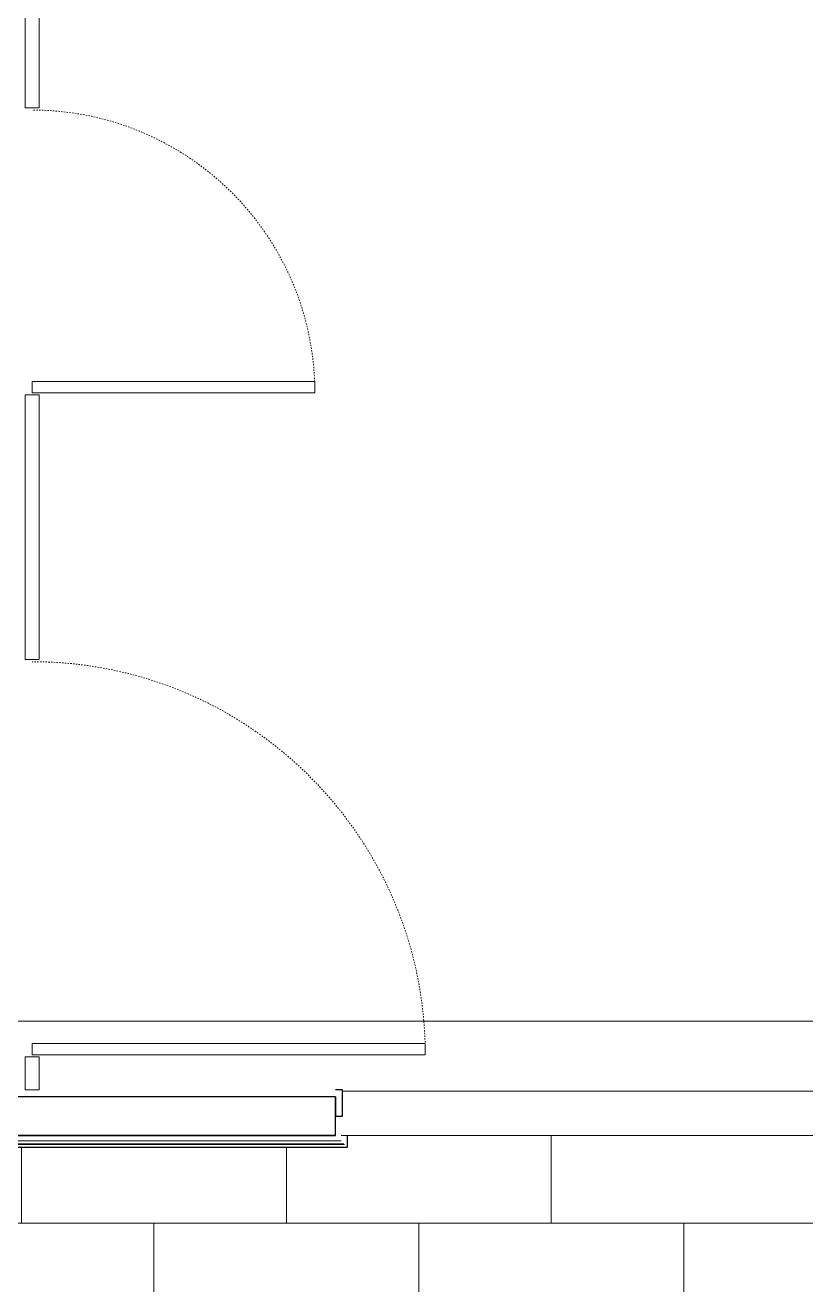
# Model space of a CAD drawing. Header units: inches. Extents: x 25557 to 33164, y -23509 to -20035.
# Drawn here: x 31512.3 to 31583.1, y -22709 to -22594.8 of the extents above; entities that cross this region are included whole.
import ezdxf

# ---------------------------------------------------------------- set-up
doc = ezdxf.new("R2010")
doc.units = ezdxf.units.IN
doc.header["$MEASUREMENT"] = 0
doc.linetypes.add('Dash', pattern=[0.25, 0.125, -0.125])
doc.linetypes.add('Dash_2_', pattern=[0.25, 0.125, -0.125])
for name, color, linetype, lineweight in [('A-FLOR', 192, 'Continuous', 9), ('A-FLOR-PATT', 8, 'Continuous', 9), ('A-GENM', 13, 'Continuous', 9), ('A-WALL', 113, 'Continuous', 25), ('I-WALL', 2, 'Continuous', 9), ('Q-SPCQ', 91, 'Continuous', 9), ('Q-SPCQ-HDLN', 91, 'Dash', 9)]:
    doc.layers.add(name, color=color, linetype=linetype, lineweight=lineweight)

# ---------------------------------------------------------------- blocks, each defined once
blk = doc.blocks.new('Partition-Floor_Braced-Bradley_Corp-St_Stl-ADA-N_Stalls - ADA _optional_ _ n Standard Stalls-320692-Overall Floor Plan')
at = {"layer": 'Q-SPCQ', "color": 7}
for p, q in [((11.5, -58.63), (8.5, -58.63)), ((8.5, -58.63), (8.5, -59.88)), ((11.5, -59.88), (11.5, -58.63)), ((12.69, -59.25), (11.69, -59.25)), ((11.69, -59.25), (11.69, -94.87)), ((12.69, -94.87), (12.69, -59.25)), ((71.5, -58.63), (47.5, -58.63)), ((47.5, -58.63), (47.5, -59.88)), ((71.5, -59.88), (71.5, -58.63)), ((72.69, -59.25), (71.69, -59.25)), ((71.69, -59.25), (71.69, -84.87)), ((72.69, -84.87), (72.69, -59.25)), ((97.5, -58.63), (97.5, -59.88)), ((108.5, -58.63), (97.5, -58.63)), ((8.5, -59.88), (11.5, -59.88)), ((47.5, -59.88), (71.5, -59.88)), ((97.5, -59.88), (108.5, -59.88)), ((71.69, -84.87), (72.69, -84.87)), ((11.69, -94.87), (12.69, -94.87))]:
    blk.add_line(p, q, dxfattribs=at)
at = {"layer": 'Q-SPCQ-HDLN', "color": 7, "linetype": 'Dash_2_'}
for centre, radius, start in [((11.69, -59.25), 35.62, 271.7908), ((71.69, -59.25), 25.62, 272.2042)]:
    blk.add_arc(centre, radius, start, 360, dxfattribs=at)
blk = doc.blocks.new('Shower Tile Threshold - Shower Tile Threshold-V58-Overall Floor Plan')
at = {"layer": 'A-GENM', "color": 7}
blk.add_line((-35.37, -6), (11.37, -6), dxfattribs=at)
blk = doc.blocks.new('Locker Rooms and Restrooms_rvt-2-Overall Floor Plan')
at = {"layer": 'A-FLOR-PATT'}
h = blk.add_hatch(dxfattribs=at)
h.set_pattern_fill('FP_38', color=27, style=0, pattern_type=2)
h.set_pattern_definition([(180, (31991.96, -22727.426), (48, -23.999), [48, 0, 0, 0]), (270, (31967.96, -22715.427), (48, 3e-15), [11.999, -11.999]), (270, (31979.96, -22727.426), (48, 3e-15), [11.999, -11.999]), (270, (31955.96, -22727.426), (48, 3e-15), [11.999, -11.999]), (180, (31991.96, -22739.426), (48, -23.999), [48, 0, 0, 0]), (270, (31943.96, -22715.427), (48, 3e-15), [11.999, -11.999])])
h.paths.add_polyline_path([(25521.39, -22738.8), (25737.27, -22738.8), (25737.27, -22695.93), (25737.14, -22695.93), (25737.08, -22696.18), (25736.83, -22696.24), (25736.83, -22696.49), (25655.08, -22696.49), (25655.08, -22695.43), (25608.64, -22695.45), (25608.64, -22695.93), (25608.89, -22695.93), (25608.95, -22696.24), (25609.2, -22696.24), (25609.2, -22696.49), (25522.52, -22696.49), (25522.52, -22696.18), (25522.27, -22696.18), (25522.2, -22695.93), (25521.95, -22695.93), (25521.95, -22695.43), (25521.39, -22695.43), (25521.39, -22724.02)], flags=0)
h.paths.add_polyline_path([(25655.33, -22696.49), (25655.39, -22696.24), (25655.33, -22696.24)], flags=0)
at = {"layer": 'A-FLOR', "color": 7}
blk.add_line((25655.08, -22695.43), (25608.64, -22695.43), dxfattribs=at)
at = {"layer": 'A-WALL', "color": 7, "lineweight": 9}
for p, q in [((25608.64, -22695.93), (25522.52, -22695.93)), ((25608.89, -22696.18), (25522.52, -22696.18)), ((25608.95, -22696.24), (25522.52, -22696.24))]:
    blk.add_line(p, q, dxfattribs=at)
at = {"layer": 'I-WALL', "color": 250, "lineweight": 25}
for p, q in [((25608.14, -22691.93), (25522.02, -22691.93)), ((25608.77, -22691.3), (25608.14, -22691.3)), ((25608.14, -22695.43), (25608.14, -22691.93)), ((25608.14, -22691.93), (25608.14, -22693.68)), ((25608.77, -22693.68), (25608.77, -22691.3)), ((25608.14, -22693.68), (25608.77, -22693.68)), ((25522.02, -22695.43), (25608.14, -22695.43)), ((25608.14, -22695.43), (25522.52, -22695.43)), ((25609.2, -22696.24), (25609.2, -22695.43)), ((25522.52, -22696.49), (25609.2, -22696.49)), ((25609.2, -22696.49), (25609.2, -22696.24))]:
    blk.add_line(p, q, dxfattribs=at)
at = {"lineweight": 9}
for name, p, rotation in [('Partition-Floor_Braced-Bradley_Corp-St_Stl-ADA-N_Stalls - ADA _optional_ _ n Standard Stalls-320692-Overall Floor Plan', (25521.39, -22699.8), 90.00000000000044), ('Shower Tile Threshold - Shower Tile Threshold-V58-Overall Floor Plan', (25620.14, -22697.43), 180)]:
    blk.add_blockref(name, p, dxfattribs=dict(at, rotation=rotation))
blk = doc.blocks.new('Struct_Xcel_Sports Complex_rvt-2-Overall Floor Plan')
at = {"layer": 'A-FLOR', "color": 7}
blk.add_line((25524.91, -22685.08), (25737.27, -22685.08), dxfattribs=at)

msp = doc.modelspace()

# ---------------------------------------------------------------- block references
at = {"lineweight": 5}
for name in ['Struct_Xcel_Sports Complex_rvt-2-Overall Floor Plan', 'Locker Rooms and Restrooms_rvt-2-Overall Floor Plan']:
    msp.add_blockref(name, (5932.32, 0), dxfattribs=at)

doc.saveas('drawing.dxf')
